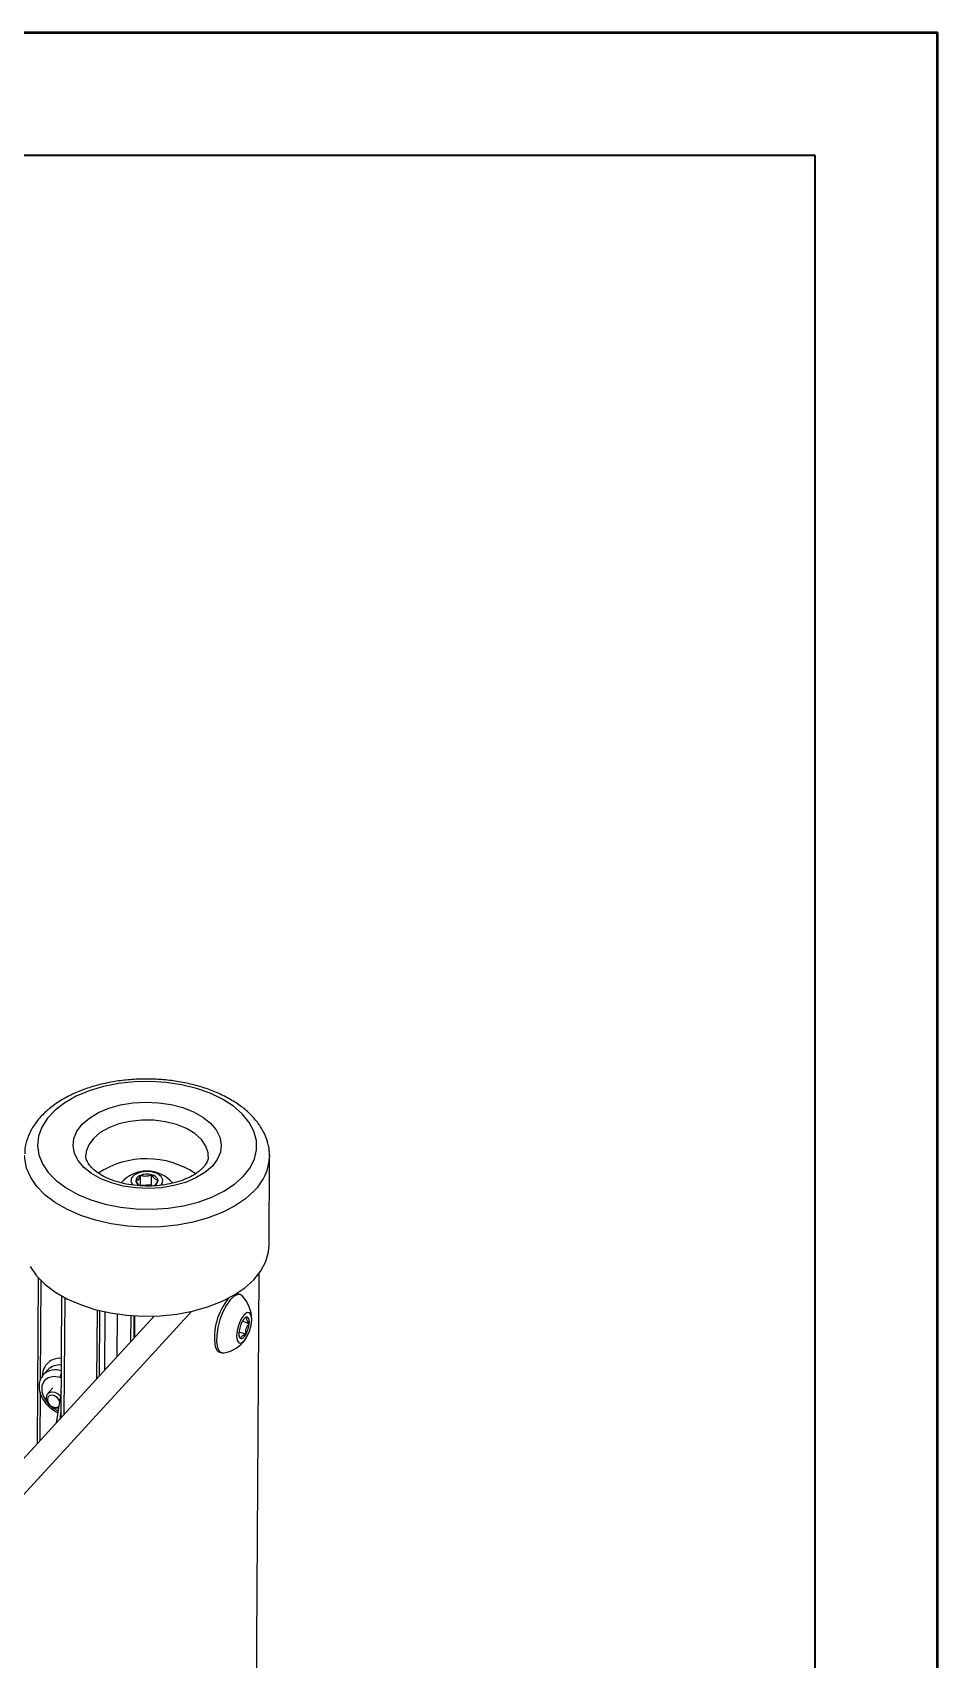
# Model space of a CAD drawing. Header units: millimetres. Extents: x -11 to 295, y 0 to 216.
# Drawn here: x 232.5 to 279.4, y 131.6 to 215.9 of the extents above; entities that cross this region are included whole.
import ezdxf

# ---------------------------------------------------------------- set-up
doc = ezdxf.new("R2010")
doc.units = ezdxf.units.MM
doc.layers.add('PAGE_BORDER', color=7, linetype='Continuous')

msp = doc.modelspace()

# ---------------------------------------------------------------- linework, layer by layer
at = {"color": 7, "linetype": 'Continuous', "lineweight": 50}
for p in [(0, 215.9), (279.4, 0)]:
    msp.add_line(p, (279.4, 215.9), dxfattribs=at)
at = {"color": 7, "linetype": 'Continuous', "lineweight": 25}
for p, q in [((244.754, 153.011), (244.783, 157.631)), ((244.782, 157.682), (244.783, 157.631)), ((238.088, 156.13), (238.073, 156.111)), ((238.088, 156.13), (238.091, 156.651)), ((238.663, 156.159), (238.088, 156.13)), ((238.663, 156.159), (238.666, 156.68)), ((238.721, 156.111), (238.663, 156.159)), ((232.79, 151.345), (232.737, 142.735)), ((244.225, 151.547), (244.087, 129.034)), ((234.002, 150.402), (233.963, 144.073)), ((243.128, 150.512), (243.07, 150.522)), ((243.249, 150.474), (243.128, 150.512)), ((175.079, 77.995), (240.735, 149.6)), ((175.091, 79.865), (238.808, 149.357)), ((236.236, 146.552), (236.255, 149.578)), ((236.88, 147.254), (236.894, 149.463)), ((237.599, 148.038), (237.607, 149.384)), ((237.746, 149.374), (237.739, 148.191)), ((243.197, 148.541), (243.564, 148.426)), ((243.375, 149.09), (243.731, 148.978)), ((242.179, 147.49), (242.301, 147.452)), ((233.027, 146.287), (233.058, 146.322)), ((233.293, 146.578), (233.058, 146.322)), ((233.554, 145.631), (233.284, 145.336)), ((233.971, 145.454), (233.726, 143.815))]:
    msp.add_line(p, q, dxfattribs=at)
at = {"color": 8, "linetype": 'Continuous', "lineweight": 25}
for p, q in [((232.922, 151.206), (232.89, 146.022)), ((234.142, 144.268), (234.179, 150.306)), ((235.834, 146.113), (235.856, 149.672)), ((235.97, 146.261), (235.99, 149.639)), ((237.793, 148.249), (237.8, 149.37)), ((233.976, 146.159), (233.928, 146.174)), ((232.887, 145.401), (232.871, 142.882)), ((233.965, 144.406), (233.906, 144.01))]:
    msp.add_line(p, q, dxfattribs=at)
at = {"color": 7, "linetype": 'Continuous', "lineweight": 25, "flags": 128}
for points in [[(242.965, 156.193), (243.417, 156.596), (243.762, 157.034), (243.994, 157.497), (244.108, 157.976), (244.1, 158.459), (243.972, 158.937), (243.726, 159.4), (243.368, 159.837), (242.904, 160.24), (242.345, 160.599), (241.702, 160.907), (240.99, 161.158), (240.224, 161.347), (239.419, 161.468), (238.594, 161.52), (237.765, 161.501), (236.95, 161.413), (236.168, 161.256), (235.433, 161.034), (234.763, 160.752), (234.17, 160.416), (233.669, 160.033), (233.269, 159.611), (232.98, 159.159), (232.806, 158.687), (232.753, 158.205), (232.821, 157.723), (233.009, 157.252), (233.312, 156.801), (233.724, 156.38), (234.237, 155.998), (234.839, 155.663), (235.518, 155.382), (236.259, 155.162), (237.047, 155.007), (237.864, 154.92), (238.694, 154.903), (239.518, 154.957), (240.318, 155.08), (241.079, 155.27), (241.784, 155.522), (242.417, 155.832), (242.965, 156.193)], [(242.073, 157.475), (241.803, 157.12), (241.43, 156.797), (240.967, 156.517), (240.426, 156.289), (239.825, 156.119), (239.182, 156.013), (238.517, 155.974), (237.849, 156.002), (237.198, 156.098), (236.586, 156.258), (236.029, 156.477), (235.546, 156.749), (235.15, 157.065), (234.855, 157.417), (234.668, 157.792), (234.595, 158.18), (234.64, 158.569), (234.8, 158.947), (235.07, 159.303), (235.442, 159.626), (235.906, 159.905), (236.446, 160.133), (237.047, 160.303), (237.69, 160.409), (238.356, 160.449), (239.024, 160.42), (239.674, 160.325), (240.287, 160.165), (240.843, 159.946), (241.327, 159.674), (241.722, 159.357), (242.018, 159.006), (242.205, 158.631), (242.277, 158.243), (242.233, 157.854), (242.073, 157.475)], [(238.347, 156.859), (238.036, 156.806), (237.783, 156.688), (237.629, 156.522), (237.595, 156.334), (237.688, 156.152), (237.689, 156.15)], [(239.158, 156.142), (239.221, 156.229), (239.255, 156.418), (239.162, 156.599), (238.957, 156.747), (238.671, 156.839), (238.347, 156.859)], [(232.371, 151.922), (232.697, 151.452), (233.129, 151.013), (233.659, 150.612), (234.277, 150.256), (234.973, 149.952), (235.732, 149.705), (236.542, 149.521), (237.386, 149.403), (238.249, 149.353), (239.114, 149.371), (239.967, 149.458), (240.791, 149.612), (241.57, 149.83), (242.29, 150.108), (242.937, 150.441), (243.501, 150.823), (243.969, 151.245), (244.334, 151.702), (244.588, 152.184), (244.727, 152.681), (244.754, 153.011)], [(243.354, 150.407), (243.298, 150.452), (243.136, 150.481), (242.947, 150.397), (242.745, 150.207), (242.546, 149.925), (242.363, 149.572), (242.212, 149.173), (242.101, 148.759), (242.041, 148.36), (242.035, 148.005), (242.084, 147.722)], [(243.071, 148.321), (243.099, 148.094), (243.183, 147.966), (243.309, 147.958), (243.458, 148.069), (243.608, 148.284), (243.736, 148.569), (243.823, 148.881), (243.854, 149.173), (243.826, 149.4), (243.743, 149.528), (243.617, 149.536), (243.467, 149.425), (243.317, 149.21), (243.189, 148.925), (243.103, 148.612), (243.071, 148.321)], [(243.63, 149.299), (243.601, 149.301), (243.569, 149.294), (243.536, 149.277), (243.501, 149.251), (243.466, 149.216), (243.43, 149.174), (243.396, 149.124), (243.362, 149.068)], [(243.731, 148.978), (243.734, 149.042), (243.732, 149.101), (243.726, 149.154), (243.715, 149.2), (243.699, 149.238), (243.68, 149.267), (243.657, 149.288), (243.63, 149.299)], [(243.194, 148.515), (243.192, 148.452), (243.193, 148.393), (243.2, 148.34), (243.211, 148.294), (243.226, 148.256), (243.246, 148.227), (243.269, 148.206), (243.295, 148.195)], [(241.963, 147.76), (242.063, 147.569), (242.179, 147.49)], [(242.084, 147.722), (242.185, 147.53), (242.329, 147.445), (242.425, 147.447)], [(243.295, 148.195), (243.324, 148.193), (243.356, 148.2), (243.39, 148.217), (243.424, 148.243), (243.46, 148.277), (243.495, 148.32), (243.53, 148.37), (243.564, 148.426)], [(233.84, 144.572), (233.82, 144.57), (233.65, 144.592), (233.482, 144.676), (233.339, 144.809), (233.244, 144.971), (233.212, 145.137), (233.246, 145.282), (233.343, 145.384), (233.486, 145.427), (233.655, 145.405)], [(233.596, 145.239), (233.469, 145.256), (233.361, 145.223), (233.289, 145.147), (233.263, 145.038), (233.288, 144.914), (233.359, 144.792), (233.466, 144.693), (233.592, 144.63), (233.719, 144.613), (233.827, 144.645), (233.853, 144.664)], [(233.655, 145.405), (233.824, 145.321), (233.937, 145.222)]]:
    msp.add_lwpolyline(points, dxfattribs=at)
at = {"color": 8, "linetype": 'Continuous', "lineweight": 25, "flags": 128}
for points in [[(241.607, 157.627), (241.596, 157.816), (241.482, 158.173), (241.25, 158.511), (240.911, 158.816), (240.476, 159.077), (239.962, 159.284), (239.39, 159.429), (238.781, 159.506), (238.159, 159.513), (237.547, 159.449), (236.969, 159.317), (236.448, 159.121), (236.002, 158.869), (235.651, 158.572), (235.406, 158.239), (235.277, 157.885), (235.258, 157.714)], [(243.997, 155.865), (243.529, 155.442), (242.966, 155.061), (242.318, 154.728), (241.598, 154.45), (240.819, 154.232), (239.995, 154.078), (239.143, 153.991), (238.277, 153.972), (237.414, 154.023), (236.57, 154.141), (235.761, 154.325), (235.001, 154.571), (234.306, 154.875), (233.687, 155.231), (233.157, 155.633), (232.725, 156.072), (232.399, 156.541), (232.186, 157.031), (232.089, 157.533), (232.083, 157.708)], [(233.928, 146.174), (233.601, 146.223), (233.312, 146.161), (233.097, 145.993), (232.982, 145.742), (232.98, 145.436), (233.092, 145.113), (233.304, 144.812), (233.591, 144.568), (233.821, 144.447)]]:
    msp.add_lwpolyline(points, dxfattribs=at)
at = {"color": 7, "linetype": 'Continuous', "lineweight": 25}
for centre, radius, start, end in [((238.404, 152.946), 4.568, 56.11944, 123.17669), ((238.417, 155.114), 1.762, 40.96959, 138.99104), ((238.163, 156.347), 0.313, 103.29213, 180.06119), ((238.164, 156.428), 0.325, 194.57831, 243.75836), ((238.423, 155.781), 0.932, 74.89675, 110.88298), ((238.608, 156.27), 0.415, 18.97216, 81.96022), ((238.726, 156.388), 0.274, 291.39739, 3.58646), ((245.133, 148.245), 3.207, 140.41881, 188.69831), ((242.092, 149.177), 1.762, 0.34018, 44.24663), ((244.608, 148.388), 1.419, 151.38913, 174.85478), ((242.318, 149.106), 1.419, 331.39014, 354.85377), ((242.092, 149.177), 1.762, 280.88623, 324.79343), ((233.439, 144.765), 0.499, 23.19819, 71.69014)]:
    msp.add_arc(centre, radius, start, end, dxfattribs=at)
at = {"color": 8, "linetype": 'Continuous', "lineweight": 25}
for centre, radius, start, end in [((242.199, 157.722), 2.585, 314.07491, 357.96375), ((233.905, 146.259), 0.909, 85.11994, 178.22278), ((233.886, 145.988), 0.837, 83.54988, 135.13104), ((233.68, 145.685), 0.891, 70.47584, 134.34015), ((234.512, 146.155), 0.584, 156.34287, 178.1757)]:
    msp.add_arc(centre, radius, start, end, dxfattribs=at)
at = {"color": 7, "linetype": 'Continuous', "lineweight": 25}
for points, knots in [([(244.769, 157.693), (244.771, 157.771), (244.776, 158.024), (244.671, 158.449), (244.465, 158.95), (244.154, 159.425), (243.751, 159.871), (243.257, 160.28), (242.68, 160.646), (242.033, 160.962), (241.326, 161.222), (240.574, 161.423), (239.788, 161.563), (238.982, 161.641), (238.167, 161.655), (237.356, 161.606), (236.562, 161.493), (235.797, 161.319), (235.072, 161.084), (234.399, 160.79), (233.788, 160.44), (233.252, 160.036), (232.802, 159.582), (232.451, 159.087), (232.216, 158.563), (232.096, 158.118), (232.097, 157.854), (232.098, 157.772)], [0, 0, 0, 0, 0.014347, 0.046483, 0.079268, 0.113595, 0.150162, 0.189339, 0.231131, 0.275297, 0.321446, 0.369197, 0.418147, 0.467859, 0.517869, 0.567708, 0.616902, 0.665024, 0.711707, 0.756662, 0.799699, 0.840732, 0.879689, 0.916593, 0.951562, 0.98491, 1, 1, 1, 1]), ([(241.598, 157.636), (241.598, 157.597), (241.6, 157.48), (241.513, 157.288), (241.406, 157.135), (241.292, 157.009), (241.139, 156.865), (240.863, 156.669), (240.465, 156.467), (239.999, 156.301), (239.48, 156.179), (238.923, 156.107), (238.348, 156.09), (237.776, 156.129), (237.226, 156.221), (236.718, 156.363), (236.271, 156.546), (235.898, 156.759), (235.611, 156.988), (235.408, 157.22), (235.296, 157.445), (235.247, 157.61), (235.262, 157.692), (235.264, 157.704)], [0, 0, 0, 0, 0.015433, 0.04546, 0.080525, 0.089279, 0.112115, 0.163248, 0.22198, 0.287155, 0.357638, 0.431834, 0.507888, 0.583819, 0.657581, 0.727225, 0.791013, 0.847496, 0.895699, 0.935364, 0.967355, 0.995096, 1, 1, 1, 1]), ([(238.091, 156.651), (238.06, 156.585), (238.012, 156.484), (237.925, 156.378), (237.87, 156.355), (237.85, 156.347)], [0, 0, 0, 0, 0.556714, 0.83915, 1, 1, 1, 1]), ([(237.85, 156.347), (237.893, 156.28), (237.952, 156.187), (238.044, 156.131), (238.069, 156.115)], [0, 0, 0, 0, 0.72558, 1, 1, 1, 1]), ([(238.666, 156.68), (238.637, 156.668), (238.547, 156.629), (238.386, 156.593), (238.218, 156.61), (238.124, 156.641), (238.091, 156.651)], [0, 0, 0, 0, 0.156465, 0.499435, 0.824701, 1, 1, 1, 1]), ([(239, 156.405), (238.948, 156.42), (238.848, 156.45), (238.746, 156.564), (238.692, 156.643), (238.666, 156.68)], [0, 0, 0, 0, 0.3539998, 0.6927448, 1, 1, 1, 1]), ([(238.798, 156.126), (238.821, 156.14), (238.885, 156.178), (238.942, 156.285), (238.981, 156.366), (239, 156.405)], [0, 0, 0, 0, 0.228476, 0.624712, 1, 1, 1, 1]), ([(243.63, 149.299), (243.596, 149.289), (243.538, 149.272), (243.485, 149.241), (243.463, 149.229)], [0, 0, 0, 0, 0.5809353, 1, 1, 1, 1]), ([(243.731, 148.978), (243.712, 149.001), (243.665, 149.056), (243.605, 149.147), (243.6, 149.246), (243.623, 149.287), (243.63, 149.299)], [0, 0, 0, 0, 0.241431, 0.609377, 0.885161, 1, 1, 1, 1]), ([(243.564, 148.426), (243.559, 148.469), (243.55, 148.557), (243.566, 148.707), (243.628, 148.855), (243.7, 148.941), (243.731, 148.978)], [0, 0, 0, 0, 0.216084, 0.440964, 0.75375, 1, 1, 1, 1]), ([(243.19, 148.353), (243.205, 148.322), (243.233, 148.264), (243.276, 148.216), (243.295, 148.195)], [0, 0, 0, 0, 0.544737, 1, 1, 1, 1]), ([(243.295, 148.195), (243.298, 148.216), (243.303, 148.261), (243.353, 148.336), (243.447, 148.389), (243.525, 148.414), (243.564, 148.426)], [0, 0, 0, 0, 0.166182, 0.353785, 0.683878, 1, 1, 1, 1]), ([(233.029, 146.275), (232.983, 146.212), (232.878, 146.07), (232.823, 145.786), (232.847, 145.467), (232.964, 145.143), (233.162, 144.837), (233.43, 144.577), (233.655, 144.421), (233.79, 144.369), (233.808, 144.362)], [0, 0, 0, 0, 0.097679, 0.223257, 0.3566958, 0.5018898, 0.656882, 0.8163276, 0.9750852, 1, 1, 1, 1])]:
    msp.add_open_spline(points, degree=3, knots=knots, dxfattribs=at)
at = {"layer": 'PAGE_BORDER', "lineweight": 35}
for p, q in [((6.35, 209.55), (273.05, 209.55)), ((273.05, 209.55), (273.05, 6.35))]:
    msp.add_line(p, q, dxfattribs=at)

doc.saveas('drawing.dxf')
